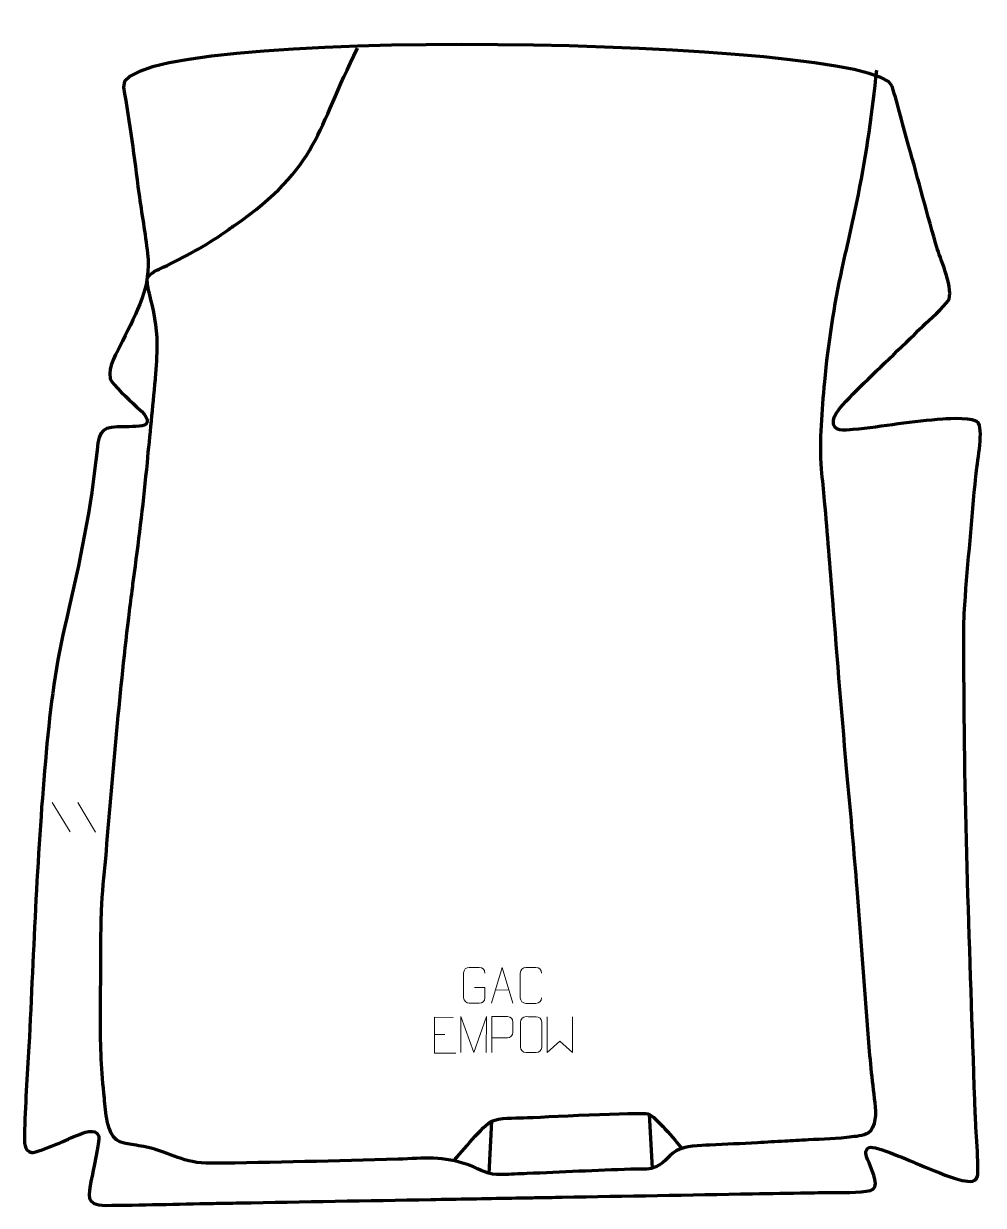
# Model space of a CAD drawing. Header units: millimetres. Extents: x 1389 to 2057, y -14 to 808.
import ezdxf

# ---------------------------------------------------------------- set-up
doc = ezdxf.new("R2010")
doc.units = ezdxf.units.MM
doc.header["$MEASUREMENT"] = 0
doc.layers.add('layer 2', color=7, linetype='Continuous')
doc.layers.add('layer 3', color=7, linetype='Continuous')

msp = doc.modelspace()

# ---------------------------------------------------------------- linework, layer by layer
at = {"layer": 'layer 2', "color": 142, "lineweight": 158}
for points, knots in [([(1982.9083, 775.5318), (1979.6569, 745.8406), (1976.0376, 718.2574), (1970.0945, 688.9233), (1970.0945, 688.9233), (1966.5906, 671.6282), (1962.6172, 654.7322), (1958.8748, 637.5427), (1958.8748, 637.5427), (1953.1833, 611.4004), (1949.1735, 585.1773), (1946.6846, 558.5408), (1946.6846, 558.5408), (1944.8755, 537.9809), (1943.0578, 518.5575), (1944.4445, 497.8514), (1944.4445, 497.8514), (1945.0737, 490.4942), (1945.9566, 483.1596), (1946.6175, 475.8023), (1946.6175, 475.8023), (1948.5891, 452.9632), (1950.4428, 430.1152), (1952.2144, 407.2597), (1952.2144, 407.2597), (1955.4461, 365.4313), (1958.8328, 323.6184), (1962.6271, 281.8367), (1962.6271, 281.8367), (1964.9419, 256.5588), (1967.19, 231.2784), (1969.1937, 205.9736), (1969.1937, 205.9736), (1971.7586, 173.3312), (1974.2458, 140.683), (1976.6695, 108.0298), (1976.6695, 108.0298), (1977.8617, 91.9539), (1979.2954, 75.9772), (1981.3902, 59.9897), (1981.3902, 59.9897), (1982.43, 52.1743), (1983.3353, 44.1539), (1978.7406, 37.2544), (1978.7406, 37.2544), (1975.5919, 34.077), (1970.0244, 33.8085), (1965.8035, 33.2493), (1965.8035, 33.2493), (1955.7817, 31.8584), (1945.4757, 31.659), (1935.3704, 31.1857), (1935.3704, 31.1857), (1932.5033, 31.0457), (1929.6378, 30.901), (1926.7716, 30.7422), (1926.7716, 30.7422), (1924.2263, 30.5969), (1921.6809, 30.4516), (1919.1357, 30.3064), (1919.1357, 30.3064), (1912.7722, 29.9431), (1906.4089, 29.5799), (1900.0456, 29.2167), (1900.0456, 29.2167), (1888.9507, 28.5833), (1878.0406, 28.0941), (1866.9533, 27.5773), (1866.9533, 27.5773), (1860.1749, 27.2613), (1849.447, 27.1217), (1843.5645, 23.5708), (1843.5645, 23.5708), (1836.3232, 19.1995), (1836.0627, 14.1657), (1826.0322, 11.2337), (1826.0322, 11.2337), (1822.6337, 10.6123), (1815.8067, 10.8623), (1811.9833, 10.7486), (1811.9833, 10.7486), (1787.8523, 10.0307), (1763.7395, 8.7299), (1739.6181, 7.7452), (1739.6181, 7.7452), (1733.9082, 7.5144), (1728.1981, 7.2873), (1722.4878, 7.0643), (1722.4878, 7.0643), (1711.5621, 6.6389), (1708.7292, 10.2537), (1699.0439, 13.7303), (1699.0439, 13.7303), (1680.9679, 20.2185), (1668.4569, 18.334), (1649.947, 17.7418), (1649.947, 17.7418), (1606.6315, 16.6098), (1563.3304, 15.2958), (1519.9986, 14.9287), (1519.9986, 14.9287), (1499.9474, 14.7667), (1492.6587, 22.2305), (1474.8291, 26.221), (1474.8291, 26.221), (1472.453, 26.6842), (1470.07, 27.0542), (1467.677, 27.4155), (1467.677, 27.4155), (1454.3267, 29.3649), (1450.9513, 30.4296), (1447.5874, 43.9794), (1447.5874, 43.9794), (1446.4166, 49.3715), (1446.0954, 54.865), (1445.5215, 60.3365), (1445.5215, 60.3365), (1443.5391, 78.4257), (1442.7438, 96.4608), (1442.8532, 114.6532), (1442.8532, 114.6532), (1442.8532, 114.6532), (1442.86, 115.6077), (1442.86, 115.6077), (1442.86, 115.6077), (1443.0738, 137.8082), (1442.8266, 159.9976), (1443.2971, 182.1983), (1443.2971, 182.1983), (1443.3567, 184.7314), (1443.4251, 187.2637), (1443.4998, 189.7965), (1443.4998, 189.7965), (1443.4998, 189.7965), (1443.5282, 190.7467), (1443.5282, 190.7467), (1443.5282, 190.7467), (1443.9082, 202.8237), (1445.486, 214.9749), (1446.4863, 227.0267), (1446.4863, 227.0267), (1451.0387, 282.8846), (1455.887, 338.6903), (1462.5088, 394.348), (1462.5088, 394.348), (1463.2707, 400.6685), (1464.0547, 406.9855), (1464.8581, 413.3008), (1464.8581, 413.3008), (1465.382, 417.4056), (1465.9223, 421.5072), (1466.4772, 425.608), (1466.4772, 425.608), (1469.9793, 451.1195), (1473.0296, 476.667), (1475.4501, 502.3048), (1475.4501, 502.3048), (1477.2325, 521.6351), (1479.3547, 540.9327), (1481.0688, 560.2697), (1481.0688, 560.2697), (1481.0688, 560.2697), (1481.1531, 561.2207), (1481.1531, 561.2207), (1481.1531, 561.2207), (1481.8416, 569.1243), (1482.3005, 576.8943), (1482.3383, 584.8317), (1482.3383, 584.8317), (1482.3257, 596.9652), (1479.7212, 608.3886), (1476.8872, 620.1014), (1476.8872, 620.1014), (1476.0435, 623.5741), (1475.3904, 626.7289), (1475.4229, 630.3239), (1475.4229, 630.3239), (1475.4229, 630.3239), (1475.5276, 630.7951), (1475.5276, 630.7951), (1475.5276, 630.7951), (1476.7942, 634.2498), (1483.3357, 636.8232), (1486.5168, 638.3168), (1486.5168, 638.3168), (1493.6762, 641.787), (1500.9605, 645.6044), (1507.965, 649.3871), (1507.965, 649.3871), (1515.573, 653.5868), (1522.721, 657.9764), (1529.8366, 662.9727), (1529.8366, 662.9727), (1531.9037, 664.4331), (1533.9668, 665.8967), (1536.0408, 667.3475), (1536.0408, 667.3475), (1595.002, 708.3368), (1593.0397, 733.6744), (1621.8232, 790.7721)], [0, 0, 0, 0, 0.01960784, 0.01960784, 0.01960784, 0.01960784, 0.03921569, 0.03921569, 0.03921569, 0.03921569, 0.05882353, 0.05882353, 0.05882353, 0.05882353, 0.07843137, 0.07843137, 0.07843137, 0.07843137, 0.09803922, 0.09803922, 0.09803922, 0.09803922, 0.11764706, 0.11764706, 0.11764706, 0.11764706, 0.1372549, 0.1372549, 0.1372549, 0.1372549, 0.15686275, 0.15686275, 0.15686275, 0.15686275, 0.17647059, 0.17647059, 0.17647059, 0.17647059, 0.19607843, 0.19607843, 0.19607843, 0.19607843, 0.21568627, 0.21568627, 0.21568627, 0.21568627, 0.23529412, 0.23529412, 0.23529412, 0.23529412, 0.25490196, 0.25490196, 0.25490196, 0.25490196, 0.2745098, 0.2745098, 0.2745098, 0.2745098, 0.29411765, 0.29411765, 0.29411765, 0.29411765, 0.31372549, 0.31372549, 0.31372549, 0.31372549, 0.33333333, 0.33333333, 0.33333333, 0.33333333, 0.35294118, 0.35294118, 0.35294118, 0.35294118, 0.37254902, 0.37254902, 0.37254902, 0.37254902, 0.39215686, 0.39215686, 0.39215686, 0.39215686, 0.41176471, 0.41176471, 0.41176471, 0.41176471, 0.43137255, 0.43137255, 0.43137255, 0.43137255, 0.45098039, 0.45098039, 0.45098039, 0.45098039, 0.47058824, 0.47058824, 0.47058824, 0.47058824, 0.49019608, 0.49019608, 0.49019608, 0.49019608, 0.50980392, 0.50980392, 0.50980392, 0.50980392, 0.52941176, 0.52941176, 0.52941176, 0.52941176, 0.54901961, 0.54901961, 0.54901961, 0.54901961, 0.56862745, 0.56862745, 0.56862745, 0.56862745, 0.58823529, 0.58823529, 0.58823529, 0.58823529, 0.60784314, 0.60784314, 0.60784314, 0.60784314, 0.62745098, 0.62745098, 0.62745098, 0.62745098, 0.64705882, 0.64705882, 0.64705882, 0.64705882, 0.66666667, 0.66666667, 0.66666667, 0.66666667, 0.68627451, 0.68627451, 0.68627451, 0.68627451, 0.70588235, 0.70588235, 0.70588235, 0.70588235, 0.7254902, 0.7254902, 0.7254902, 0.7254902, 0.74509804, 0.74509804, 0.74509804, 0.74509804, 0.76470588, 0.76470588, 0.76470588, 0.76470588, 0.78431373, 0.78431373, 0.78431373, 0.78431373, 0.80392157, 0.80392157, 0.80392157, 0.80392157, 0.82352941, 0.82352941, 0.82352941, 0.82352941, 0.84313725, 0.84313725, 0.84313725, 0.84313725, 0.8627451, 0.8627451, 0.8627451, 0.8627451, 0.88235294, 0.88235294, 0.88235294, 0.88235294, 0.90196078, 0.90196078, 0.90196078, 0.90196078, 0.92156863, 0.92156863, 0.92156863, 0.92156863, 0.94117647, 0.94117647, 0.94117647, 0.94117647, 0.96078431, 0.96078431, 0.96078431, 0.96078431, 1, 1, 1, 1]), ([(1688.9601, 16.9716), (1693.9983, 22.6448), (1709.4346, 41.475), (1714.9352, 44.1387), (1714.9352, 44.1387), (1720.6697, 46.9157), (1730.6994, 46.3104), (1737.2714, 46.5494), (1737.2714, 46.5494), (1748.6129, 46.9858), (1818.7502, 50.6663), (1823.8427, 49.369), (1823.8427, 49.369), (1829.3757, 47.4601), (1842.5829, 30.8211), (1847.3953, 25.4055)], [0, 0, 0, 0, 0.2, 0.2, 0.2, 0.2, 0.4, 0.4, 0.4, 0.4, 0.6, 0.6, 0.6, 0.6, 1, 1, 1, 1])]:
    msp.add_open_spline(points, degree=3, knots=knots, dxfattribs=at)
for points in [[(1714.9102, 44.336), (1714.9102, 44.336), (1713.1569, 7.9061), (1713.1569, 7.9061)], [(1824.6112, 49.1951), (1824.6112, 49.1951), (1826.6922, 11.3468), (1826.6922, 11.3468)]]:
    msp.add_open_spline(points, degree=3, dxfattribs=at)
at = {"layer": 'layer 3', "color": 242, "lineweight": 158}
msp.add_open_spline([(1993.7188, 764.3756), (1998.0582, 750.7699), (2001.4319, 736.3969), (2005.2679, 722.9838), (2005.2679, 722.9838), (2012.1061, 699.025), (2018.2861, 674.5169), (2025.436, 650.7287), (2025.436, 650.7287), (2027.9975, 642.8995), (2036.928, 622.1381), (2032.7792, 614.9086), (2032.7792, 614.9086), (2030.2647, 611.1124), (2019.3179, 601.3314), (2015.1884, 597.3091), (2015.1884, 597.3091), (1999.6393, 582.1665), (1983.7856, 567.1706), (1968.3784, 551.9131), (1968.3784, 551.9131), (1964.1867, 547.7531), (1953.4705, 537.3883), (1952.8918, 531.7), (1952.8918, 531.7), (1952.04, 523.3279), (1961.1161, 524.8819), (1966.5373, 525.3756), (1966.5373, 525.3756), (1987.2426, 527.3376), (2008.5925, 531.3768), (2029.1218, 532.602), (2029.1218, 532.602), (2034.0578, 532.887), (2051.1921, 534.1695), (2054.0029, 529.9108), (2054.0029, 529.9108), (2057.3131, 522.1248), (2052.8882, 502.193), (2052.0302, 492.9083), (2052.0302, 492.9083), (2049.2973, 463.156), (2046.6716, 433.309), (2044.3125, 403.526), (2044.3125, 403.526), (2043.1657, 387.5886), (2043.7912, 370.2821), (2043.7972, 354.1826), (2043.7972, 354.1826), (2044.0671, 252.6443), (2048.3318, 150.7308), (2051.6484, 49.2257), (2051.6484, 49.2257), (2051.9285, 41.9878), (2054.3432, 10.4436), (2053.2837, 6.0431), (2053.2837, 6.0431), (2051.9627, 0.5563), (2044.9917, 2.4147), (2040.8708, 3.4317), (2040.8708, 3.4317), (2032.505, 5.496), (2021.5369, 10.5388), (2013.1947, 13.8073), (2013.1947, 13.8073), (2007.1843, 16.2156), (1982.5782, 27.3498), (1977.7946, 25.9526), (1977.7946, 25.9526), (1974.1961, 23.9013), (1975.7076, 20.2287), (1976.9544, 17.0252), (1976.9544, 17.0252), (1978.5293, 12.9785), (1985.1432, 0.2448), (1980.6509, -3.0188), (1980.6509, -3.0188), (1976.8685, -5.7661), (1960.3225, -5.289), (1954.9587, -5.3575), (1954.9587, -5.3575), (1948.2215, -5.4436), (1941.4852, -5.5028), (1934.748, -5.619), (1934.748, -5.619), (1922.0491, -5.8446), (1909.3501, -6.07), (1896.6511, -6.2956), (1896.6511, -6.2956), (1852.5222, -7.0793), (1808.3932, -7.863), (1764.2642, -8.6466), (1764.2642, -8.6466), (1757.9148, -8.7594), (1751.5653, -8.8722), (1745.2158, -8.9849), (1745.2158, -8.9849), (1740.7712, -9.0638), (1736.3265, -9.1428), (1731.8819, -9.2217), (1731.8819, -9.2217), (1731.8819, -9.2217), (1729.0246, -9.2724), (1729.0246, -9.2724), (1729.0246, -9.2724), (1710.2937, -9.6051), (1691.5627, -9.9377), (1672.8316, -10.2704), (1672.8316, -10.2704), (1628.3852, -11.0596), (1583.9387, -11.8489), (1539.4923, -12.6383), (1539.4923, -12.6383), (1533.4604, -12.7454), (1527.4283, -12.8525), (1521.3963, -12.9597), (1521.3963, -12.9597), (1496.333, -13.4108), (1471.1654, -14.1706), (1446.1129, -14.3556), (1446.1129, -14.3556), (1432.1297, -13.862), (1434.4976, -7.9008), (1436.439, 3.3649), (1436.439, 3.3649), (1437.3916, 8.5827), (1442.4394, 30.2992), (1441.6292, 33.7403), (1441.6292, 33.7403), (1439.6228, 39.97), (1430.464, 35.9948), (1426.4493, 34.3472), (1426.4493, 34.3472), (1420.7715, 31.9716), (1415.827, 29.5414), (1409.9582, 27.3228), (1409.9582, 27.3228), (1407.4619, 26.3791), (1397.0185, 22.0384), (1394.9369, 22.4331), (1394.9369, 22.4331), (1389.347, 23.4928), (1389.9459, 29.9846), (1389.967, 34.3837), (1389.967, 34.3837), (1390.2192, 54.7919), (1392.0139, 75.8721), (1393.0222, 96.3584), (1393.0222, 96.3584), (1396.3853, 164.2368), (1398.8158, 233.1129), (1405.0272, 300.7442), (1405.0272, 300.7442), (1408.0812, 333.2931), (1411.5731, 362.5636), (1419.3228, 394.4643), (1419.3228, 394.4643), (1428.5836, 433.1453), (1436.3382, 471.5506), (1440.4383, 511.1603), (1440.4383, 511.1603), (1441.9329, 525.9411), (1444.3977, 527.1771), (1459.5957, 527.3853), (1459.5957, 527.3853), (1462.5197, 527.4041), (1472.6766, 527.1406), (1474.5272, 529.0533), (1474.5272, 529.0533), (1478.2173, 532.8671), (1469.6219, 539.5487), (1466.9939, 542.1488), (1466.9939, 542.1488), (1463.324, 545.725), (1450.7613, 556.8951), (1449.5075, 560.9016), (1449.5075, 560.9016), (1447.7886, 569.3918), (1454.5643, 579.3183), (1458.2038, 586.9847), (1458.2038, 586.9847), (1467.8904, 607.0872), (1478.3963, 624.6696), (1475.6198, 647.9054), (1475.6198, 647.9054), (1473.9262, 661.8273), (1471.4631, 675.8899), (1469.5699, 689.8721), (1469.5699, 689.8721), (1466.2203, 714.6568), (1463.3, 738.8712), (1458.8425, 763.5302), (1458.8425, 763.5302), (1450.8407, 807.7967), (1983.0328, 797.8803), (1993.7188, 764.3756)], degree=3, knots=[0, 0, 0, 0, 0.02, 0.02, 0.02, 0.02, 0.04, 0.04, 0.04, 0.04, 0.06, 0.06, 0.06, 0.06, 0.08, 0.08, 0.08, 0.08, 0.1, 0.1, 0.1, 0.1, 0.12, 0.12, 0.12, 0.12, 0.14, 0.14, 0.14, 0.14, 0.16, 0.16, 0.16, 0.16, 0.18, 0.18, 0.18, 0.18, 0.2, 0.2, 0.2, 0.2, 0.22, 0.22, 0.22, 0.22, 0.24, 0.24, 0.24, 0.24, 0.26, 0.26, 0.26, 0.26, 0.28, 0.28, 0.28, 0.28, 0.3, 0.3, 0.3, 0.3, 0.32, 0.32, 0.32, 0.32, 0.34, 0.34, 0.34, 0.34, 0.36, 0.36, 0.36, 0.36, 0.38, 0.38, 0.38, 0.38, 0.4, 0.4, 0.4, 0.4, 0.42, 0.42, 0.42, 0.42, 0.44, 0.44, 0.44, 0.44, 0.46, 0.46, 0.46, 0.46, 0.48, 0.48, 0.48, 0.48, 0.5, 0.5, 0.5, 0.5, 0.52, 0.52, 0.52, 0.52, 0.54, 0.54, 0.54, 0.54, 0.56, 0.56, 0.56, 0.56, 0.58, 0.58, 0.58, 0.58, 0.6, 0.6, 0.6, 0.6, 0.62, 0.62, 0.62, 0.62, 0.64, 0.64, 0.64, 0.64, 0.66, 0.66, 0.66, 0.66, 0.68, 0.68, 0.68, 0.68, 0.7, 0.7, 0.7, 0.7, 0.72, 0.72, 0.72, 0.72, 0.74, 0.74, 0.74, 0.74, 0.76, 0.76, 0.76, 0.76, 0.78, 0.78, 0.78, 0.78, 0.8, 0.8, 0.8, 0.8, 0.82, 0.82, 0.82, 0.82, 0.84, 0.84, 0.84, 0.84, 0.86, 0.86, 0.86, 0.86, 0.88, 0.88, 0.88, 0.88, 0.9, 0.9, 0.9, 0.9, 0.92, 0.92, 0.92, 0.92, 0.94, 0.94, 0.94, 0.94, 0.96, 0.96, 0.96, 0.96, 1, 1, 1, 1], dxfattribs=at)
at = {"layer": 'layer 3', "color": 250, "lineweight": 9}
for points in [[(1409.3156, 266.0065), (1409.3156, 266.0065), (1421.6337, 245.4346), (1421.6337, 245.4346)], [(1427.0454, 265.9668), (1427.0454, 265.9668), (1439.3636, 245.3948), (1439.3636, 245.3948)], [(1717.6763, 135.4819), (1717.6763, 135.4819), (1727.172, 135.4606), (1727.172, 135.4606)], [(1675.3951, 104.5937), (1675.3951, 104.5937), (1682.5632, 104.5776), (1682.5632, 104.5776)]]:
    msp.add_open_spline(points, degree=3, dxfattribs=at)
for points, knots in [([(1703.2603, 137.2287), (1703.2603, 137.2287), (1710.4284, 137.2126), (1710.4284, 137.2126), (1710.4284, 137.2126), (1710.4284, 137.2126), (1710.4123, 130.0446), (1710.4123, 130.0446), (1710.4123, 130.0446), (1710.2674, 127.7215), (1708.5869, 126.2457), (1706.4391, 126.2397), (1706.4391, 126.2397), (1704.1072, 126.2453), (1701.7752, 126.2505), (1699.4438, 126.2554), (1699.4438, 126.2554), (1697.5187, 126.1543), (1695.5507, 128.0432), (1695.5664, 130.0605), (1695.5664, 130.0605), (1695.5798, 135.8305), (1695.5927, 141.6002), (1695.6052, 147.3695), (1695.6052, 147.3695), (1695.6143, 149.5076), (1697.3649, 151.2229), (1699.5171, 151.2047), (1699.5171, 151.2047), (1701.8429, 151.1995), (1704.169, 151.1943), (1706.4951, 151.189), (1706.4951, 151.189), (1708.4419, 151.22), (1710.4299, 149.7241), (1710.451, 147.2863)], [0, 0, 0, 0, 0.1, 0.1, 0.1, 0.1, 0.2, 0.2, 0.2, 0.2, 0.3, 0.3, 0.3, 0.3, 0.4, 0.4, 0.4, 0.4, 0.5, 0.5, 0.5, 0.5, 0.6, 0.6, 0.6, 0.6, 0.7, 0.7, 0.7, 0.7, 0.8, 0.8, 0.8, 0.8, 1, 1, 1, 1]), ([(1714.933, 126.2386), (1714.933, 126.2386), (1722.3599, 151.1755), (1722.3599, 151.1755), (1722.3599, 151.1755), (1722.3599, 151.1755), (1729.8739, 126.2051), (1729.8739, 126.2051)], [0, 0, 0, 0, 0.33333333, 0.33333333, 0.33333333, 0.33333333, 1, 1, 1, 1]), ([(1749.8348, 129.978), (1749.6899, 127.6549), (1748.0094, 126.1791), (1745.8616, 126.1731), (1745.8616, 126.1731), (1743.5297, 126.1788), (1741.1979, 126.184), (1738.8664, 126.1888), (1738.8664, 126.1888), (1736.9411, 126.0878), (1734.9732, 127.9767), (1734.9889, 129.9939), (1734.9889, 129.9939), (1735.0023, 135.764), (1735.0152, 141.5337), (1735.0278, 147.3029), (1735.0278, 147.3029), (1735.0368, 149.441), (1736.7874, 151.1564), (1738.9397, 151.138), (1738.9397, 151.138), (1741.2654, 151.1328), (1743.5915, 151.1276), (1745.9176, 151.1224), (1745.9176, 151.1224), (1747.8643, 151.1535), (1749.8524, 149.6575), (1749.8735, 147.2198)], [0, 0, 0, 0, 0.125, 0.125, 0.125, 0.125, 0.25, 0.25, 0.25, 0.25, 0.375, 0.375, 0.375, 0.375, 0.5, 0.5, 0.5, 0.5, 0.625, 0.625, 0.625, 0.625, 0.75, 0.75, 0.75, 0.75, 1, 1, 1, 1]), ([(1688.2957, 116.4444), (1688.2957, 116.4444), (1675.4217, 116.4733), (1675.4217, 116.4733), (1675.4217, 116.4733), (1675.4217, 116.4733), (1675.3657, 91.5198), (1675.3657, 91.5198), (1675.3657, 91.5198), (1675.3657, 91.5198), (1690.2316, 91.4865), (1690.2316, 91.4865)], [0, 0, 0, 0, 0.25, 0.25, 0.25, 0.25, 0.5, 0.5, 0.5, 0.5, 1, 1, 1, 1]), ([(1693.6927, 92.0737), (1693.6927, 92.0737), (1693.7487, 117.0316), (1693.7487, 117.0316), (1693.7487, 117.0316), (1693.7487, 117.0316), (1702.6178, 92.0536), (1702.6178, 92.0536), (1702.6178, 92.0536), (1702.6178, 92.0536), (1711.4336, 116.9913), (1711.4336, 116.9913), (1711.4336, 116.9913), (1711.4336, 116.9913), (1711.3776, 92.034), (1711.3776, 92.034)], [0, 0, 0, 0, 0.2, 0.2, 0.2, 0.2, 0.4, 0.4, 0.4, 0.4, 0.6, 0.6, 0.6, 0.6, 1, 1, 1, 1]), ([(1715.2031, 92.0276), (1715.2031, 92.0276), (1715.2591, 116.9811), (1715.2591, 116.9811), (1715.2591, 116.9811), (1718.854, 116.973), (1722.4493, 116.9649), (1726.0446, 116.9569), (1726.0446, 116.9569), (1728.3698, 116.9138), (1729.9238, 115.4202), (1729.9143, 113.054), (1729.9143, 113.054), (1729.9094, 111.0184), (1729.9025, 107.9591), (1729.8983, 105.9231), (1729.8983, 105.9231), (1729.8876, 104.0477), (1728.0711, 102.1099), (1726.0614, 102.0953), (1726.0614, 102.0953), (1726.0614, 102.0953), (1715.2257, 102.1196), (1715.2257, 102.1196)], [0, 0, 0, 0, 0.14285714, 0.14285714, 0.14285714, 0.14285714, 0.28571429, 0.28571429, 0.28571429, 0.28571429, 0.42857143, 0.42857143, 0.42857143, 0.42857143, 0.57142857, 0.57142857, 0.57142857, 0.57142857, 0.71428571, 0.71428571, 0.71428571, 0.71428571, 1, 1, 1, 1]), ([(1739.0714, 116.9274), (1741.3971, 116.9221), (1743.7232, 116.9169), (1746.0493, 116.9117), (1746.0493, 116.9117), (1747.996, 116.9429), (1749.9841, 115.4469), (1750.0052, 113.0092), (1750.0052, 113.0092), (1749.992, 107.2623), (1749.9791, 101.515), (1749.9666, 95.7673), (1749.9666, 95.7673), (1749.8216, 93.4443), (1748.1411, 91.9685), (1745.9933, 91.9625), (1745.9933, 91.9625), (1743.6614, 91.9681), (1741.3296, 91.9733), (1738.9981, 91.9782), (1738.9981, 91.9782), (1737.0728, 91.8771), (1735.1049, 93.766), (1735.1207, 95.7833), (1735.1207, 95.7833), (1735.134, 101.5533), (1735.1469, 107.323), (1735.1595, 113.0923), (1735.1595, 113.0923), (1735.1685, 115.2303), (1736.9191, 116.9457), (1739.0714, 116.9274)], [0, 0, 0, 0, 0.11111111, 0.11111111, 0.11111111, 0.11111111, 0.22222222, 0.22222222, 0.22222222, 0.22222222, 0.33333333, 0.33333333, 0.33333333, 0.33333333, 0.44444444, 0.44444444, 0.44444444, 0.44444444, 0.55555556, 0.55555556, 0.55555556, 0.55555556, 0.66666667, 0.66666667, 0.66666667, 0.66666667, 0.77777778, 0.77777778, 0.77777778, 0.77777778, 1, 1, 1, 1]), ([(1753.7485, 116.8969), (1753.7485, 116.8969), (1753.6925, 91.939), (1753.6925, 91.939), (1753.6925, 91.939), (1753.6925, 91.939), (1762.5533, 99.9838), (1762.5533, 99.9838), (1762.5533, 99.9838), (1762.5533, 99.9838), (1771.3775, 91.8999), (1771.3775, 91.8999), (1771.3775, 91.8999), (1771.3775, 91.8999), (1771.4335, 116.8572), (1771.4335, 116.8572)], [0, 0, 0, 0, 0.2, 0.2, 0.2, 0.2, 0.4, 0.4, 0.4, 0.4, 0.6, 0.6, 0.6, 0.6, 1, 1, 1, 1])]:
    msp.add_open_spline(points, degree=3, knots=knots, dxfattribs=at)

doc.saveas('drawing.dxf')
